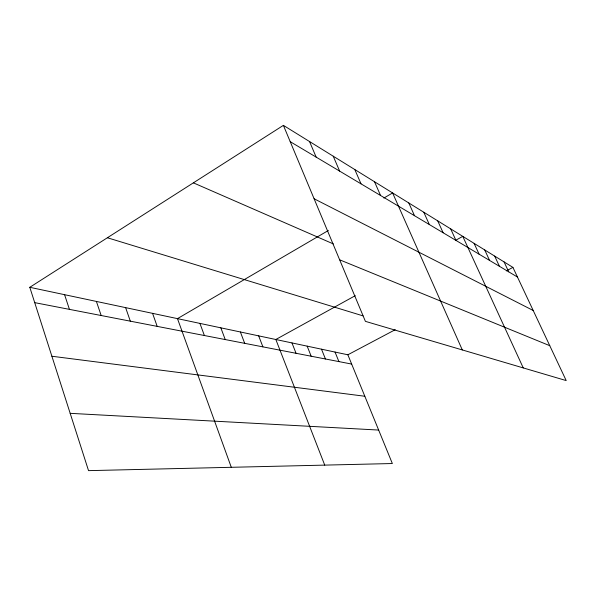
<?xml version="1.0" encoding="UTF-8"?>
<svg xmlns="http://www.w3.org/2000/svg" width="596" height="596" viewBox="0 0 596 596"><rect width="100%" height="100%" fill="white"/><g stroke="black" fill="none" stroke-linecap="round" stroke-linejoin="round"><path stroke-width="0.89" d="M29.8 287.302L347.863 354.784L392.347 463.532L88.536 470.639L29.8 287.302L283.391 125.361L512.918 267.388L566.2 380.583L365.408 321.356L283.391 125.361M328.366 230.481L177.474 318.629L231.293 467.301M383.854 198.066L392.615 192.948L462.31 349.941M355.283 295.668L275.836 339.496L324.731 465.111M455.575 240.344L462.779 236.366L523.258 367.918M347.863 354.784L395.215 329.707M506.347 270.867L512.918 267.388M70.172 413.333L378.654 430.059M51.889 356.244L364.827 396.251M34.717 302.641L351.662 364.067M107.384 237.752L363.031 315.873M339.66 259.819L549.773 345.695M193.372 182.845L333.328 243.92M314.107 198.766L533.204 310.494M290.207 141.662L517.455 277.036M504.067 261.912L508.716 271.828M494.68 256.109L499.441 266.308M484.712 249.94L489.592 260.437M474.103 243.369L479.102 254.187M450.68 228.879L455.94 240.389M437.717 220.855L443.119 232.753M423.793 212.243L429.343 224.543M408.804 202.968L414.511 215.707M374.519 181.75L380.561 195.481M354.806 169.555L361.027 183.844M333.238 156.204L339.645 171.112M309.54 141.543L316.156 157.113M335.041 352.065L338.908 361.593M321.497 349.189L325.438 358.986M307.163 346.149L311.172 356.222M291.973 342.923L296.048 353.286M258.671 335.861L262.903 346.865M240.382 331.979L244.688 343.333M220.84 327.83L225.228 339.564M199.921 323.397L204.391 335.526M152.569 313.347L157.188 326.377M125.622 307.633L130.33 321.17M96.396 301.427L101.178 315.522M64.577 294.677L69.427 309.369"/></g></svg>
